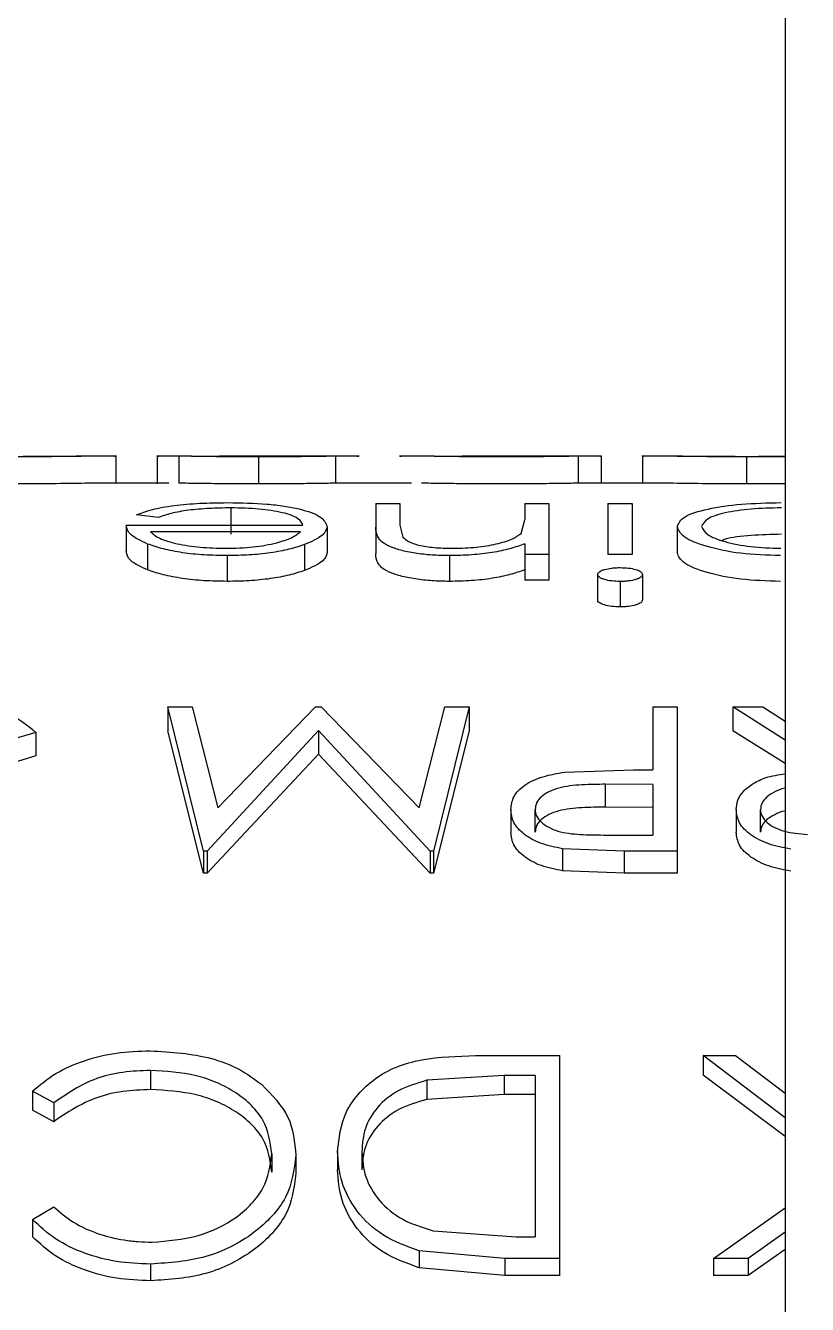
# Model space of a CAD drawing. Header units: millimetres. Extents: x -213 to 452, y 0 to 414.
# Drawn here: x 65.162 to 66.608, y 206.447 to 208.813 of the extents above; entities that cross this region are included whole.
import ezdxf

# ---------------------------------------------------------------- set-up
doc = ezdxf.new("R2010")
doc.units = ezdxf.units.MM

msp = doc.modelspace()

# ---------------------------------------------------------------- linework, layer by layer
at = {"color": 7, "linetype": 'Continuous', "lineweight": 25}
for p, q in [((66.5671, 218.4664), (66.5671, 194.2164)), ((65.3302, 208.0164), (65.2554, 208.0164)), ((65.329, 208.0156), (65.329, 207.9656)), ((65.4692, 208.0164), (65.4052, 208.0164)), ((65.4059, 208.0154), (65.4059, 207.9654)), ((65.4456, 208.0163), (65.4456, 207.9663)), ((65.7281, 208.0162), (65.5208, 208.0162)), ((65.5928, 208.0149), (65.5928, 207.9649)), ((65.7789, 208.0164), (65.7075, 208.0164)), ((65.7356, 208.0162), (65.7356, 207.9662)), ((65.9179, 208.0164), (65.854, 208.0164)), ((66.1768, 208.0162), (65.9695, 208.0162)), ((66.2276, 208.0164), (66.1562, 208.0164)), ((66.1843, 208.0162), (66.1843, 207.9662)), ((66.2264, 208.0156), (66.2264, 207.9656)), ((66.3769, 208.0164), (66.3021, 208.0164)), ((66.3033, 208.0156), (66.3033, 207.9656)), ((66.4954, 208.0149), (66.4954, 207.9649)), ((65.4274, 207.9664), (65.3095, 207.9664)), ((65.7576, 207.9664), (65.7356, 207.9662)), ((65.8761, 207.9664), (65.7576, 207.9664)), ((66.2063, 207.9664), (66.1843, 207.9662)), ((66.3228, 207.9664), (66.2063, 207.9664)), ((65.5418, 207.9206), (65.5418, 207.8718)), ((65.8097, 207.929), (65.8097, 207.8849)), ((65.8097, 207.929), (65.8546, 207.929)), ((65.8546, 207.929), (65.8546, 207.8887)), ((66.0854, 207.929), (66.0854, 207.8987)), ((66.0854, 207.929), (66.1302, 207.929)), ((66.1302, 207.929), (66.1302, 207.8344)), ((66.2392, 207.929), (66.2392, 207.8344)), ((66.2392, 207.929), (66.2841, 207.929)), ((66.2841, 207.929), (66.2841, 207.8344)), ((65.3482, 207.8884), (65.6751, 207.8884)), ((65.3482, 207.8884), (65.3482, 207.84)), ((65.4073, 207.9027), (65.3674, 207.9078)), ((65.72, 207.8861), (65.72, 207.8378)), ((65.8097, 207.8849), (65.8097, 207.8365)), ((65.8546, 207.8887), (65.8599, 207.8665)), ((66.0785, 207.8733), (66.0854, 207.8987)), ((66.3674, 207.8861), (66.3674, 207.8377)), ((65.6704, 207.8766), (65.3931, 207.8766)), ((65.3879, 207.8538), (65.3879, 207.8059)), ((65.6779, 207.8527), (65.6779, 207.8048)), ((66.0854, 207.8539), (66.0854, 207.8344)), ((65.5351, 207.8324), (65.5351, 207.7847)), ((65.9463, 207.8324), (65.9463, 207.7847)), ((66.1302, 207.8344), (66.0854, 207.8344)), ((66.0854, 207.8344), (66.0854, 207.7867)), ((66.1302, 207.8344), (66.1302, 207.7867)), ((66.2841, 207.8344), (66.2392, 207.8344)), ((66.22, 207.7976), (66.22, 207.7504)), ((66.3033, 207.7976), (66.3033, 207.7504)), ((66.1302, 207.7867), (66.0854, 207.7867)), ((66.2618, 207.7845), (66.2618, 207.7375)), ((65.4915, 207.2857), (65.4251, 207.5526)), ((65.4251, 207.5526), (65.4702, 207.5526)), ((65.4251, 207.5526), (65.4251, 207.5085)), ((65.4702, 207.5526), (65.5181, 207.3661)), ((65.5181, 207.3661), (65.6985, 207.5526)), ((65.6985, 207.5526), (65.7087, 207.5526)), ((65.7087, 207.5526), (65.8899, 207.3657)), ((65.8899, 207.3657), (65.9376, 207.5526)), ((65.9828, 207.5526), (65.9168, 207.2857)), ((65.9376, 207.5526), (65.9828, 207.5526)), ((65.9828, 207.5526), (65.9828, 207.5085)), ((66.3225, 207.5526), (66.3225, 207.4363)), ((66.3225, 207.5526), (66.3674, 207.5526)), ((66.3674, 207.5526), (66.3674, 207.2857)), ((66.5671, 207.4911), (66.47, 207.5526)), ((66.47, 207.5526), (66.5255, 207.5526)), ((66.47, 207.5526), (66.47, 207.5085)), ((66.5255, 207.5526), (66.5671, 207.5263)), ((65.4915, 207.245), (65.4251, 207.5085)), ((65.704, 207.5088), (65.498, 207.2857)), ((65.704, 207.5088), (65.704, 207.4653)), ((65.9104, 207.2857), (65.704, 207.5088)), ((65.9828, 207.5085), (65.9168, 207.245)), ((66.5671, 207.4478), (66.47, 207.5085)), ((65.1815, 207.5055), (65.1393, 207.4927)), ((65.1815, 207.5055), (65.1815, 207.462)), ((65.1815, 207.462), (65.1393, 207.4494)), ((65.704, 207.4653), (65.498, 207.245)), ((65.9104, 207.245), (65.704, 207.4653)), ((66.1595, 207.432), (66.2868, 207.4363)), ((66.2868, 207.4363), (66.3225, 207.4363)), ((66.3225, 207.4088), (66.235, 207.4094)), ((66.235, 207.3672), (66.235, 207.4094)), ((66.3225, 207.4088), (66.3225, 207.3156)), ((66.3225, 207.3666), (66.235, 207.3672)), ((66.0597, 207.3627), (66.0597, 207.321)), ((66.1046, 207.3211), (66.1046, 207.3628)), ((66.4764, 207.3625), (66.4764, 207.3208)), ((66.5213, 207.3207), (66.5213, 207.3624)), ((66.2311, 207.3156), (66.3225, 207.3156)), ((65.498, 207.2857), (65.4915, 207.2857)), ((65.4915, 207.2857), (65.4915, 207.245)), ((65.498, 207.2857), (65.498, 207.245)), ((65.9104, 207.2857), (65.9104, 207.245)), ((65.9168, 207.2857), (65.9104, 207.2857)), ((65.9168, 207.2857), (65.9168, 207.245)), ((66.2694, 207.2857), (66.1555, 207.2901)), ((66.1555, 207.2901), (66.1555, 207.2493)), ((66.3674, 207.2857), (66.2694, 207.2857)), ((66.2694, 207.2857), (66.2694, 207.245)), ((66.3674, 207.2857), (66.3674, 207.245)), ((66.2694, 207.245), (66.1555, 207.2493)), ((65.498, 207.245), (65.4915, 207.245)), ((65.9168, 207.245), (65.9104, 207.245)), ((66.3674, 207.245), (66.2694, 207.245)), ((65.9945, 206.9075), (66.1495, 206.9075)), ((66.1495, 206.9075), (66.1495, 206.5323)), ((66.5671, 206.7922), (66.4155, 206.9075)), ((66.4155, 206.9075), (66.4753, 206.9075)), ((66.4155, 206.9075), (66.4155, 206.8716)), ((66.4753, 206.9075), (66.5671, 206.838)), ((65.393, 206.8802), (65.393, 206.8447)), ((66.0472, 206.8711), (65.9043, 206.8619)), ((66.1046, 206.8711), (66.0472, 206.8711)), ((66.0472, 206.8711), (66.0472, 206.8356)), ((66.1046, 206.8711), (66.1046, 206.5727)), ((66.5671, 206.7578), (66.4155, 206.8716)), ((65.9043, 206.8619), (65.9043, 206.8266)), ((65.2144, 206.8202), (65.1751, 206.8417)), ((65.1751, 206.8417), (65.1751, 206.8067)), ((65.2144, 206.8202), (65.2144, 206.7854)), ((66.0472, 206.8356), (65.9043, 206.8266)), ((66.1046, 206.8356), (66.0472, 206.8356)), ((65.2144, 206.7854), (65.1751, 206.8067)), ((65.6174, 206.7257), (65.6174, 206.6922)), ((65.7392, 206.7301), (65.7392, 206.6965)), ((65.7841, 206.73), (65.7841, 206.6964)), ((65.6623, 206.7232), (65.6623, 206.6896)), ((65.1751, 206.6043), (65.2144, 206.6276)), ((66.4347, 206.5323), (66.5671, 206.6259)), ((65.1751, 206.6043), (65.1751, 206.5723)), ((65.9158, 206.5837), (66.0694, 206.5727)), ((66.0694, 206.5727), (66.1046, 206.5727)), ((66.5671, 206.5808), (66.4987, 206.5323)), ((66.0485, 206.5323), (65.8899, 206.5465)), ((65.8899, 206.5465), (65.8899, 206.5153)), ((66.5671, 206.5491), (66.4987, 206.5012)), ((65.3933, 206.5221), (65.3933, 206.4911)), ((66.0485, 206.5012), (65.8899, 206.5153)), ((66.1495, 206.5323), (66.0485, 206.5323)), ((66.0485, 206.5323), (66.0485, 206.5012)), ((66.1495, 206.5323), (66.1495, 206.5012)), ((66.4347, 206.5323), (66.4347, 206.5012)), ((66.4987, 206.5323), (66.4347, 206.5323)), ((66.4987, 206.5323), (66.4987, 206.5012)), ((66.1495, 206.5012), (66.0485, 206.5012)), ((66.4987, 206.5012), (66.4347, 206.5012))]:
    msp.add_line(p, q, dxfattribs=at)
for points, knots in [([(65.1364, 208.0159), (65.1554, 208.016), (65.1932, 208.016), (65.2362, 208.0164), (65.2507, 208.0164), (65.2554, 208.0164)], [0, 0, 0, 0, 0.403935, 0.8089, 1, 1, 1, 1]), ([(65.329, 208.0156), (65.3263, 208.016), (65.3209, 208.0167), (65.2748, 208.0161), (65.2122, 208.0152), (65.1621, 208.015), (65.137, 208.0149)], [0, 0, 0, 0, 0.251403, 0.501963, 0.751399, 1, 1, 1, 1]), ([(65.4456, 208.0163), (65.4338, 208.0164), (65.41, 208.0166), (65.4073, 208.0158), (65.4059, 208.0154)], [0, 0, 0, 0, 0.498805, 1, 1, 1, 1]), ([(65.5928, 208.0149), (65.5786, 208.0149), (65.5502, 208.015), (65.5094, 208.0154), (65.4797, 208.0158), (65.459, 208.0161), (65.4501, 208.0162), (65.4456, 208.0163)], [0, 0, 0, 0, 0.249299, 0.498713, 0.748704, 0.874246, 1, 1, 1, 1]), ([(65.4692, 208.0164), (65.4734, 208.0164), (65.482, 208.0164), (65.506, 208.0163), (65.5423, 208.016), (65.5744, 208.016), (65.5905, 208.0159)], [0, 0, 0, 0, 0.157847, 0.328051, 0.66443, 1, 1, 1, 1]), ([(65.5905, 208.0159), (65.6078, 208.016), (65.6425, 208.016), (65.6706, 208.0162), (65.6846, 208.0163)], [0, 0, 0, 0, 0.499419, 1, 1, 1, 1]), ([(65.7356, 208.0162), (65.7266, 208.0161), (65.7085, 208.0158), (65.6732, 208.0153), (65.6339, 208.015), (65.6065, 208.0149), (65.5928, 208.0149)], [0, 0, 0, 0, 0.250995, 0.501052, 0.75057, 1, 1, 1, 1]), ([(65.7777, 208.0156), (65.7759, 208.0159), (65.7725, 208.0167), (65.7479, 208.0164), (65.7356, 208.0162)], [0, 0, 0, 0, 0.500683, 1, 1, 1, 1]), ([(65.8944, 208.0163), (65.8825, 208.0164), (65.8587, 208.0166), (65.856, 208.0158), (65.8546, 208.0154)], [0, 0, 0, 0, 0.498805, 1, 1, 1, 1]), ([(66.0415, 208.0149), (66.0273, 208.0149), (65.9989, 208.015), (65.9581, 208.0154), (65.9284, 208.0158), (65.9078, 208.0161), (65.8988, 208.0162), (65.8944, 208.0163)], [0, 0, 0, 0, 0.249299, 0.498713, 0.748704, 0.874246, 1, 1, 1, 1]), ([(65.9179, 208.0164), (65.9221, 208.0164), (65.9307, 208.0164), (65.9547, 208.0163), (65.991, 208.016), (66.0232, 208.016), (66.0392, 208.0159)], [0, 0, 0, 0, 0.157847, 0.328051, 0.66443, 1, 1, 1, 1]), ([(66.0392, 208.0159), (66.0565, 208.016), (66.0912, 208.016), (66.1193, 208.0162), (66.1333, 208.0163)], [0, 0, 0, 0, 0.499419, 1, 1, 1, 1]), ([(66.1843, 208.0162), (66.1753, 208.0161), (66.1573, 208.0158), (66.1219, 208.0153), (66.0826, 208.015), (66.0552, 208.0149), (66.0415, 208.0149)], [0, 0, 0, 0, 0.250995, 0.501052, 0.75057, 1, 1, 1, 1]), ([(66.2264, 208.0156), (66.2247, 208.0159), (66.2212, 208.0167), (66.1966, 208.0164), (66.1843, 208.0162)], [0, 0, 0, 0, 0.500683, 1, 1, 1, 1]), ([(66.4954, 208.0149), (66.4704, 208.015), (66.4202, 208.0152), (66.3576, 208.0161), (66.3113, 208.0167), (66.306, 208.016), (66.3033, 208.0156)], [0, 0, 0, 0, 0.248602, 0.498034, 0.748607, 1, 1, 1, 1]), ([(66.3769, 208.0164), (66.3815, 208.0164), (66.3961, 208.0164), (66.439, 208.016), (66.4769, 208.016), (66.4958, 208.0159)], [0, 0, 0, 0, 0.19119, 0.596111, 1, 1, 1, 1]), ([(66.5671, 208.0153), (66.5576, 208.0152), (66.5414, 208.015), (66.5169, 208.0149), (66.5026, 208.0149), (66.4954, 208.0149)], [0, 0, 0, 0, 0.416037, 0.707989, 1, 1, 1, 1]), ([(66.4958, 208.0159), (66.5154, 208.016), (66.5406, 208.016), (66.5622, 208.0161), (66.5671, 208.0162)], [0, 0, 0, 0, 0.774562, 1, 1, 1, 1]), ([(65.3095, 207.9664), (65.2982, 207.9663), (65.2741, 207.9662), (65.2116, 207.9652), (65.1619, 207.965), (65.137, 207.9649)], [0, 0, 0, 0, 0.305582, 0.652767, 1, 1, 1, 1]), ([(65.5928, 207.9649), (65.5786, 207.965), (65.5502, 207.965), (65.5095, 207.9654), (65.4797, 207.9658), (65.4591, 207.9661), (65.4501, 207.9662), (65.4456, 207.9663)], [0, 0, 0, 0, 0.250025, 0.499865, 0.74964, 0.874794, 1, 1, 1, 1]), ([(65.7356, 207.9662), (65.7266, 207.9661), (65.7085, 207.9658), (65.6732, 207.9653), (65.6339, 207.965), (65.6065, 207.965), (65.5928, 207.9649)], [0, 0, 0, 0, 0.250062, 0.499928, 0.749863, 1, 1, 1, 1]), ([(66.0415, 207.9649), (66.0273, 207.965), (65.9989, 207.965), (65.9582, 207.9654), (65.9284, 207.9658), (65.9078, 207.9661), (65.8988, 207.9662), (65.8944, 207.9663)], [0, 0, 0, 0, 0.2500246, 0.4998647, 0.7496403, 0.8747937, 1, 1, 1, 1]), ([(66.1843, 207.9662), (66.1753, 207.9661), (66.1572, 207.9658), (66.1219, 207.9653), (66.0826, 207.965), (66.0552, 207.965), (66.0415, 207.9649)], [0, 0, 0, 0, 0.250062, 0.499928, 0.749863, 1, 1, 1, 1]), ([(66.4954, 207.9649), (66.4706, 207.965), (66.4208, 207.9652), (66.3583, 207.9662), (66.3341, 207.9663), (66.3228, 207.9664)], [0, 0, 0, 0, 0.347163, 0.694273, 1, 1, 1, 1]), ([(66.5671, 207.9653), (66.5576, 207.9652), (66.5414, 207.9651), (66.5169, 207.965), (66.5026, 207.9649), (66.4954, 207.9649)], [0, 0, 0, 0, 0.415745, 0.707804, 1, 1, 1, 1]), ([(65.3674, 207.9078), (65.3764, 207.9112), (65.3943, 207.9182), (65.4355, 207.9254), (65.4841, 207.9298), (65.5188, 207.9301), (65.5362, 207.9303)], [0, 0, 0, 0, 0.2514051, 0.5015071, 0.7507844, 1, 1, 1, 1]), ([(65.5418, 207.9206), (65.5283, 207.9204), (65.5012, 207.9199), (65.4627, 207.9166), (65.4303, 207.9108), (65.415, 207.9054), (65.4073, 207.9027)], [0, 0, 0, 0, 0.248673, 0.498686, 0.748434, 1, 1, 1, 1]), ([(65.5362, 207.9303), (65.5608, 207.9299), (65.5979, 207.9293), (65.6416, 207.9243), (65.6779, 207.917), (65.7122, 207.9047), (65.7174, 207.8923), (65.72, 207.8861)], [0, 0, 0, 0, 0.248237, 0.372631, 0.49831, 0.748856, 1, 1, 1, 1]), ([(65.6751, 207.8884), (65.6733, 207.8928), (65.6706, 207.8995), (65.6542, 207.9071), (65.6375, 207.9119), (65.6172, 207.9159), (65.586, 207.9197), (65.5595, 207.9203), (65.5418, 207.9206)], [0, 0, 0, 0, 0.251096, 0.3767819, 0.502167, 0.6289429, 0.7520864, 1, 1, 1, 1]), ([(66.3674, 207.8861), (66.3701, 207.8924), (66.3754, 207.9051), (66.4215, 207.9192), (66.4842, 207.9288), (66.5344, 207.9298), (66.5595, 207.9303)], [0, 0, 0, 0, 0.251413, 0.501966, 0.7514, 1, 1, 1, 1]), ([(66.5599, 207.9206), (66.5408, 207.9202), (66.5025, 207.9193), (66.4535, 207.9119), (66.4193, 207.9006), (66.4146, 207.8909), (66.4123, 207.8861)], [0, 0, 0, 0, 0.248674, 0.497982, 0.750254, 1, 1, 1, 1]), ([(65.3879, 207.8538), (65.3761, 207.8594), (65.3523, 207.8705), (65.3496, 207.8824), (65.3482, 207.8884)], [0, 0, 0, 0, 0.498805, 1, 1, 1, 1]), ([(65.72, 207.8861), (65.7182, 207.8803), (65.7148, 207.8686), (65.6902, 207.858), (65.6779, 207.8527)], [0, 0, 0, 0, 0.500683, 1, 1, 1, 1]), ([(65.9463, 207.8324), (65.9354, 207.8326), (65.9135, 207.8329), (65.8822, 207.8365), (65.8549, 207.8421), (65.8334, 207.8496), (65.8195, 207.8583), (65.8109, 207.8704), (65.8102, 207.8791), (65.8097, 207.8849)], [0, 0, 0, 0, 0.124047, 0.247904, 0.373953, 0.497536, 0.622773, 0.748454, 1, 1, 1, 1]), ([(66.5581, 207.8324), (66.533, 207.8332), (66.4827, 207.8347), (66.4204, 207.8483), (66.3749, 207.8662), (66.3699, 207.8794), (66.3674, 207.8861)], [0, 0, 0, 0, 0.248575, 0.497972, 0.748526, 1, 1, 1, 1]), ([(66.4123, 207.8861), (66.4147, 207.8811), (66.4195, 207.8711), (66.4533, 207.8576), (66.5018, 207.8478), (66.5401, 207.8465), (66.5592, 207.8459)], [0, 0, 0, 0, 0.249545, 0.502003, 0.751433, 1, 1, 1, 1]), ([(65.3931, 207.8766), (65.3979, 207.8724), (65.405, 207.8662), (65.4242, 207.8588), (65.4482, 207.8527), (65.4847, 207.8472), (65.5168, 207.8463), (65.5328, 207.8459)], [0, 0, 0, 0, 0.251472, 0.376204, 0.502277, 0.751438, 1, 1, 1, 1]), ([(65.6269, 207.8559), (65.6368, 207.859), (65.6567, 207.8652), (65.6658, 207.8728), (65.6704, 207.8766)], [0, 0, 0, 0, 0.4983637, 1, 1, 1, 1]), ([(65.8599, 207.8665), (65.863, 207.8636), (65.8677, 207.8592), (65.8805, 207.8541), (65.8964, 207.8498), (65.9166, 207.8472), (65.9379, 207.846), (65.9487, 207.8459), (65.9542, 207.8459)], [0, 0, 0, 0, 0.251358, 0.378838, 0.502169, 0.750661, 0.875305, 1, 1, 1, 1]), ([(65.9542, 207.8459), (65.9683, 207.8463), (65.9967, 207.847), (66.0336, 207.8536), (66.0637, 207.8624), (66.0735, 207.8697), (66.0785, 207.8733)], [0, 0, 0, 0, 0.248665, 0.498104, 0.748663, 1, 1, 1, 1]), ([(66.5599, 207.8718), (66.5412, 207.8713), (66.5036, 207.8704), (66.4643, 207.8657), (66.4521, 207.8612), (66.4501, 207.8605)], [0, 0, 0, 0, 0.457338, 0.914315, 1, 1, 1, 1]), ([(65.3879, 207.8059), (65.3761, 207.8114), (65.3523, 207.8223), (65.3496, 207.8341), (65.3482, 207.84)], [0, 0, 0, 0, 0.499389, 1, 1, 1, 1]), ([(65.5351, 207.8324), (65.5209, 207.8326), (65.4925, 207.8331), (65.4517, 207.8373), (65.422, 207.8433), (65.4014, 207.849), (65.3924, 207.8522), (65.388, 207.8538)], [0, 0, 0, 0, 0.249299, 0.498713, 0.748704, 0.874246, 1, 1, 1, 1]), ([(65.5328, 207.8459), (65.5501, 207.8463), (65.5848, 207.8471), (65.6129, 207.8529), (65.6269, 207.8559)], [0, 0, 0, 0, 0.499419, 1, 1, 1, 1]), ([(65.6779, 207.8527), (65.6689, 207.8497), (65.6508, 207.8437), (65.6155, 207.8371), (65.5762, 207.833), (65.5488, 207.8326), (65.5351, 207.8324)], [0, 0, 0, 0, 0.250995, 0.501052, 0.75057, 1, 1, 1, 1]), ([(65.72, 207.8378), (65.7182, 207.832), (65.7148, 207.8205), (65.6902, 207.81), (65.6779, 207.8048)], [0, 0, 0, 0, 0.50002, 1, 1, 1, 1]), ([(66.0854, 207.8539), (66.0767, 207.8509), (66.0594, 207.8448), (66.0257, 207.8376), (65.9935, 207.834), (65.9667, 207.8326), (65.9531, 207.8325), (65.9463, 207.8324)], [0, 0, 0, 0, 0.25108, 0.501098, 0.750454, 0.875217, 1, 1, 1, 1]), ([(66.5581, 207.7847), (66.533, 207.7855), (66.4829, 207.787), (66.4205, 207.8004), (66.375, 207.818), (66.3699, 207.8312), (66.3674, 207.8377)], [0, 0, 0, 0, 0.250062, 0.500051, 0.750014, 1, 1, 1, 1]), ([(65.9463, 207.7847), (65.9354, 207.7849), (65.9135, 207.7853), (65.8823, 207.7888), (65.855, 207.7944), (65.8335, 207.8017), (65.8195, 207.8103), (65.8109, 207.8222), (65.8102, 207.8308), (65.8097, 207.8365)], [0, 0, 0, 0, 0.124959, 0.249605, 0.376141, 0.499724, 0.624612, 0.749725, 1, 1, 1, 1]), ([(65.5351, 207.7847), (65.5209, 207.785), (65.4925, 207.7854), (65.4518, 207.7896), (65.422, 207.7955), (65.4014, 207.8011), (65.3924, 207.8043), (65.3879, 207.8059)], [0, 0, 0, 0, 0.250025, 0.499865, 0.74964, 0.874794, 1, 1, 1, 1]), ([(65.6779, 207.8048), (65.6689, 207.8018), (65.6508, 207.7958), (65.6155, 207.7893), (65.5762, 207.7853), (65.5488, 207.7849), (65.5351, 207.7847)], [0, 0, 0, 0, 0.250062, 0.499928, 0.749863, 1, 1, 1, 1]), ([(66.0854, 207.806), (66.0767, 207.803), (66.0594, 207.7969), (66.0257, 207.7899), (65.9935, 207.7863), (65.9667, 207.7849), (65.9531, 207.7848), (65.9463, 207.7847)], [0, 0, 0, 0, 0.250125, 0.499896, 0.749681, 0.87481, 1, 1, 1, 1]), ([(66.22, 207.7976), (66.2206, 207.7993), (66.2216, 207.8019), (66.2273, 207.8049), (66.2346, 207.8073), (66.2438, 207.8092), (66.254, 207.81), (66.2592, 207.8101), (66.2618, 207.8102)], [0, 0, 0, 0, 0.250604, 0.372689, 0.50163, 0.75064, 0.875287, 1, 1, 1, 1]), ([(66.2618, 207.7845), (66.2565, 207.7847), (66.2459, 207.785), (66.2344, 207.7875), (66.2272, 207.7901), (66.2215, 207.7932), (66.2206, 207.7958), (66.22, 207.7976)], [0, 0, 0, 0, 0.248622, 0.497857, 0.62651, 0.749078, 1, 1, 1, 1]), ([(66.2618, 207.8102), (66.2671, 207.81), (66.2776, 207.8097), (66.291, 207.8069), (66.3013, 207.8028), (66.3026, 207.7993), (66.3033, 207.7976)], [0, 0, 0, 0, 0.248841, 0.49843, 0.748834, 1, 1, 1, 1]), ([(66.3033, 207.7976), (66.3027, 207.7958), (66.3018, 207.7932), (66.2962, 207.7901), (66.2891, 207.7875), (66.2799, 207.7856), (66.2697, 207.7846), (66.2645, 207.7845), (66.2618, 207.7845)], [0, 0, 0, 0, 0.250654, 0.374305, 0.501703, 0.750701, 0.875322, 1, 1, 1, 1]), ([(66.2618, 207.7375), (66.2565, 207.7376), (66.2459, 207.7379), (66.2345, 207.7404), (66.2272, 207.743), (66.2231, 207.7453), (66.2205, 207.7478), (66.2201, 207.7495), (66.22, 207.7504)], [0, 0, 0, 0, 0.249666, 0.499162, 0.627496, 0.749492, 0.874664, 1, 1, 1, 1]), ([(66.3033, 207.7504), (66.3027, 207.7486), (66.3018, 207.746), (66.2962, 207.743), (66.289, 207.7404), (66.2799, 207.7385), (66.2697, 207.7376), (66.2645, 207.7375), (66.2618, 207.7375)], [0, 0, 0, 0, 0.249134, 0.372344, 0.499658, 0.749295, 0.874569, 1, 1, 1, 1]), ([(65.0295, 207.5587), (65.0459, 207.558), (65.0789, 207.5566), (65.1383, 207.5407), (65.1642, 207.5196), (65.1815, 207.5055)], [0, 0, 0, 0, 0.247682, 0.4989, 1, 1, 1, 1]), ([(66.0597, 207.3627), (66.0607, 207.3709), (66.0625, 207.3872), (66.0835, 207.4089), (66.1173, 207.4248), (66.1454, 207.4296), (66.1595, 207.432)], [0, 0, 0, 0, 0.252421, 0.502111, 0.750785, 1, 1, 1, 1]), ([(66.4764, 207.3625), (66.4769, 207.3684), (66.478, 207.3802), (66.4888, 207.3967), (66.5066, 207.411), (66.5322, 207.4235), (66.5548, 207.427), (66.5671, 207.4288)], [0, 0, 0, 0, 0.193508, 0.386616, 0.5788, 0.771012, 1, 1, 1, 1]), ([(66.235, 207.4094), (66.2203, 207.4093), (66.191, 207.409), (66.1539, 207.4051), (66.1294, 207.3959), (66.1154, 207.3864), (66.1061, 207.3752), (66.1051, 207.3669), (66.1046, 207.3628)], [0, 0, 0, 0, 0.249498, 0.497921, 0.623072, 0.748172, 0.873927, 1, 1, 1, 1]), ([(66.5671, 207.4022), (66.5668, 207.4021), (66.5593, 207.4011), (66.5471, 207.3955), (66.5324, 207.3863), (66.523, 207.3749), (66.5218, 207.3666), (66.5213, 207.3624)], [0, 0, 0, 0, 0.00915, 0.257604, 0.503101, 0.751253, 1, 1, 1, 1]), ([(66.235, 207.3672), (66.2203, 207.367), (66.191, 207.3668), (66.154, 207.3629), (66.1294, 207.3538), (66.1155, 207.3445), (66.1061, 207.3333), (66.1051, 207.3252), (66.1046, 207.3211)], [0, 0, 0, 0, 0.25065, 0.500025, 0.625232, 0.749946, 0.874929, 1, 1, 1, 1]), ([(66.1555, 207.2901), (66.1418, 207.2929), (66.1145, 207.2984), (66.0828, 207.3161), (66.0625, 207.3384), (66.0606, 207.3546), (66.0597, 207.3627)], [0, 0, 0, 0, 0.248606, 0.498129, 0.74846, 1, 1, 1, 1]), ([(66.1046, 207.3628), (66.1048, 207.3608), (66.1051, 207.3568), (66.1078, 207.3488), (66.1153, 207.3394), (66.1287, 207.3297), (66.1522, 207.3199), (66.1883, 207.316), (66.2168, 207.3157), (66.2311, 207.3156)], [0, 0, 0, 0, 0.063173, 0.126273, 0.251993, 0.379752, 0.502337, 0.750589, 1, 1, 1, 1]), ([(66.5772, 207.2897), (66.5631, 207.2923), (66.5349, 207.2976), (66.5017, 207.3152), (66.4796, 207.3377), (66.4775, 207.3542), (66.4764, 207.3625)], [0, 0, 0, 0, 0.248732, 0.498257, 0.748558, 1, 1, 1, 1]), ([(66.5213, 207.3624), (66.5214, 207.3604), (66.5217, 207.3563), (66.5247, 207.3482), (66.5328, 207.3387), (66.5469, 207.3291), (66.5715, 207.3196), (66.5935, 207.3178), (66.6081, 207.3167)], [0, 0, 0, 0, 0.084155, 0.168197, 0.335628, 0.504136, 0.669043, 1, 1, 1, 1]), ([(66.5671, 207.36), (66.5668, 207.36), (66.5593, 207.3589), (66.5471, 207.3534), (66.5324, 207.3444), (66.523, 207.3331), (66.5218, 207.3248), (66.5213, 207.3207)], [0, 0, 0, 0, 0.009222, 0.258844, 0.504604, 0.752237, 1, 1, 1, 1]), ([(66.1555, 207.2493), (66.1419, 207.2521), (66.1146, 207.2575), (66.0829, 207.275), (66.0625, 207.297), (66.0606, 207.313), (66.0597, 207.321)], [0, 0, 0, 0, 0.250027, 0.499985, 0.749686, 1, 1, 1, 1]), ([(66.5772, 207.2489), (66.5631, 207.2515), (66.535, 207.2567), (66.5017, 207.2741), (66.4796, 207.2963), (66.4775, 207.3126), (66.4764, 207.3208)], [0, 0, 0, 0, 0.250156, 0.500143, 0.749829, 1, 1, 1, 1]), ([(65.1751, 206.8417), (65.1887, 206.8532), (65.2159, 206.8761), (65.27, 206.8997), (65.3298, 206.9143), (65.3717, 206.9158), (65.3927, 206.9165)], [0, 0, 0, 0, 0.250915, 0.501025, 0.750591, 1, 1, 1, 1]), ([(65.3927, 206.9165), (65.4314, 206.9142), (65.4897, 206.9106), (65.5584, 206.8839), (65.5854, 206.8642), (65.5989, 206.8543)], [0, 0, 0, 0, 0.498032, 0.748646, 1, 1, 1, 1]), ([(65.7392, 206.7301), (65.7419, 206.7552), (65.7459, 206.7928), (65.7763, 206.8367), (65.8069, 206.8655), (65.847, 206.8879), (65.9102, 206.9053), (65.9608, 206.9066), (65.9945, 206.9075)], [0, 0, 0, 0, 0.251481, 0.376112, 0.502087, 0.626949, 0.751396, 1, 1, 1, 1]), ([(65.393, 206.8802), (65.376, 206.8795), (65.3421, 206.8782), (65.2764, 206.8628), (65.2392, 206.8372), (65.2144, 206.8202)], [0, 0, 0, 0, 0.250072, 0.500305, 1, 1, 1, 1]), ([(65.6174, 206.7257), (65.6146, 206.7472), (65.6103, 206.7794), (65.581, 206.816), (65.552, 206.8394), (65.5172, 206.8582), (65.4651, 206.8762), (65.4218, 206.8786), (65.393, 206.8802)], [0, 0, 0, 0, 0.250756, 0.374161, 0.501815, 0.627476, 0.751691, 1, 1, 1, 1]), ([(65.393, 206.8447), (65.376, 206.844), (65.3421, 206.8427), (65.2766, 206.8275), (65.2392, 206.8022), (65.2144, 206.7854)], [0, 0, 0, 0, 0.250739, 0.501346, 1, 1, 1, 1]), ([(65.6174, 206.6922), (65.6146, 206.7134), (65.6103, 206.7452), (65.581, 206.7813), (65.552, 206.8044), (65.5172, 206.8229), (65.465, 206.8407), (65.4218, 206.8431), (65.393, 206.8447)], [0, 0, 0, 0, 0.249207, 0.372159, 0.499701, 0.625537, 0.750239, 1, 1, 1, 1]), ([(65.5989, 206.8543), (65.6177, 206.835), (65.6554, 206.7962), (65.66, 206.7475), (65.6623, 206.7232)], [0, 0, 0, 0, 0.498966, 1, 1, 1, 1]), ([(65.9043, 206.8619), (65.8863, 206.8565), (65.8502, 206.8456), (65.8109, 206.8131), (65.7874, 206.7735), (65.7852, 206.7445), (65.7841, 206.73)], [0, 0, 0, 0, 0.248473, 0.497912, 0.748493, 1, 1, 1, 1]), ([(65.9043, 206.8266), (65.8863, 206.8213), (65.8503, 206.8105), (65.811, 206.7785), (65.7874, 206.7394), (65.7852, 206.7107), (65.7841, 206.6964)], [0, 0, 0, 0, 0.2498718, 0.4996389, 0.7495841, 1, 1, 1, 1]), ([(65.3961, 206.5626), (65.4246, 206.5649), (65.4817, 206.5694), (65.544, 206.6002), (65.5815, 206.6333), (65.6103, 206.6717), (65.6146, 206.7041), (65.6174, 206.7257)], [0, 0, 0, 0, 0.248445, 0.497584, 0.623091, 0.748915, 1, 1, 1, 1]), ([(65.8899, 206.5465), (65.8669, 206.555), (65.8208, 206.5719), (65.7724, 206.6189), (65.7435, 206.6732), (65.7406, 206.7111), (65.7392, 206.7301)], [0, 0, 0, 0, 0.248398, 0.497901, 0.748556, 1, 1, 1, 1]), ([(65.7841, 206.73), (65.7854, 206.7143), (65.7879, 206.6829), (65.814, 206.6386), (65.8571, 206.6018), (65.8963, 206.5897), (65.9158, 206.5837)], [0, 0, 0, 0, 0.251495, 0.50208, 0.751493, 1, 1, 1, 1]), ([(65.6623, 206.7232), (65.6589, 206.6967), (65.6538, 206.6572), (65.6191, 206.6099), (65.5847, 206.5788), (65.5433, 206.5532), (65.4807, 206.5279), (65.4283, 206.5244), (65.3933, 206.5221)], [0, 0, 0, 0, 0.250823, 0.374312, 0.501926, 0.628038, 0.751825, 1, 1, 1, 1]), ([(65.6623, 206.6896), (65.6589, 206.6635), (65.6538, 206.6245), (65.619, 206.5777), (65.5847, 206.5471), (65.5432, 206.5218), (65.4806, 206.4968), (65.4282, 206.4934), (65.3933, 206.4911)], [0, 0, 0, 0, 0.249301, 0.372336, 0.49982, 0.626092, 0.750352, 1, 1, 1, 1]), ([(65.8899, 206.5153), (65.8669, 206.5236), (65.821, 206.5402), (65.7725, 206.5866), (65.7435, 206.6402), (65.7406, 206.6777), (65.7392, 206.6965)], [0, 0, 0, 0, 0.249765, 0.499542, 0.749581, 1, 1, 1, 1]), ([(65.2144, 206.6276), (65.226, 206.6178), (65.2493, 206.598), (65.2947, 206.5775), (65.336, 206.5672), (65.3702, 206.5632), (65.3874, 206.5628), (65.3961, 206.5626)], [0, 0, 0, 0, 0.25081, 0.500817, 0.750318, 0.875151, 1, 1, 1, 1]), ([(65.3933, 206.5221), (65.3723, 206.5229), (65.3304, 206.5247), (65.2703, 206.5408), (65.2157, 206.5667), (65.1886, 206.5918), (65.1751, 206.6043)], [0, 0, 0, 0, 0.249216, 0.498045, 0.750127, 1, 1, 1, 1]), ([(65.3933, 206.4911), (65.3723, 206.492), (65.3304, 206.4937), (65.2703, 206.5096), (65.2157, 206.5352), (65.1886, 206.56), (65.1751, 206.5723)], [0, 0, 0, 0, 0.249926, 0.499181, 0.751094, 1, 1, 1, 1])]:
    msp.add_open_spline(points, degree=3, knots=knots, dxfattribs=at)

doc.saveas('drawing.dxf')
